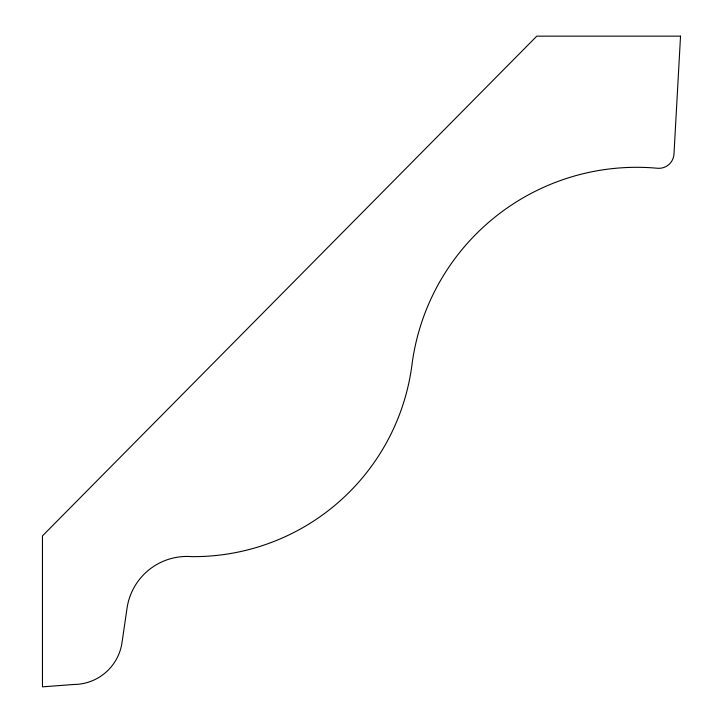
<?xml version="1.0" encoding="UTF-8"?>
<svg xmlns="http://www.w3.org/2000/svg" width="723" height="723" viewBox="0 0 723 723"><rect width="100%" height="100%" fill="white"/><g stroke="black" fill="none" stroke-linecap="round" stroke-linejoin="round"><path stroke-width="1.08" d="M680.533 36.15L673.981 154.053A15.111 15.111 0 0 1 657.514 168.26A226.633 226.633 0 0 0 412.083 363.85A220.181 220.181 0 0 1 191.64 556.629A60.533 60.533 0 0 0 127.031 608.233L122.015 642.602A48.947 48.947 0 0 1 73.71 684.482L42.467 686.85L42.467 535.897L536.791 36.15L680.533 36.15"/></g></svg>
